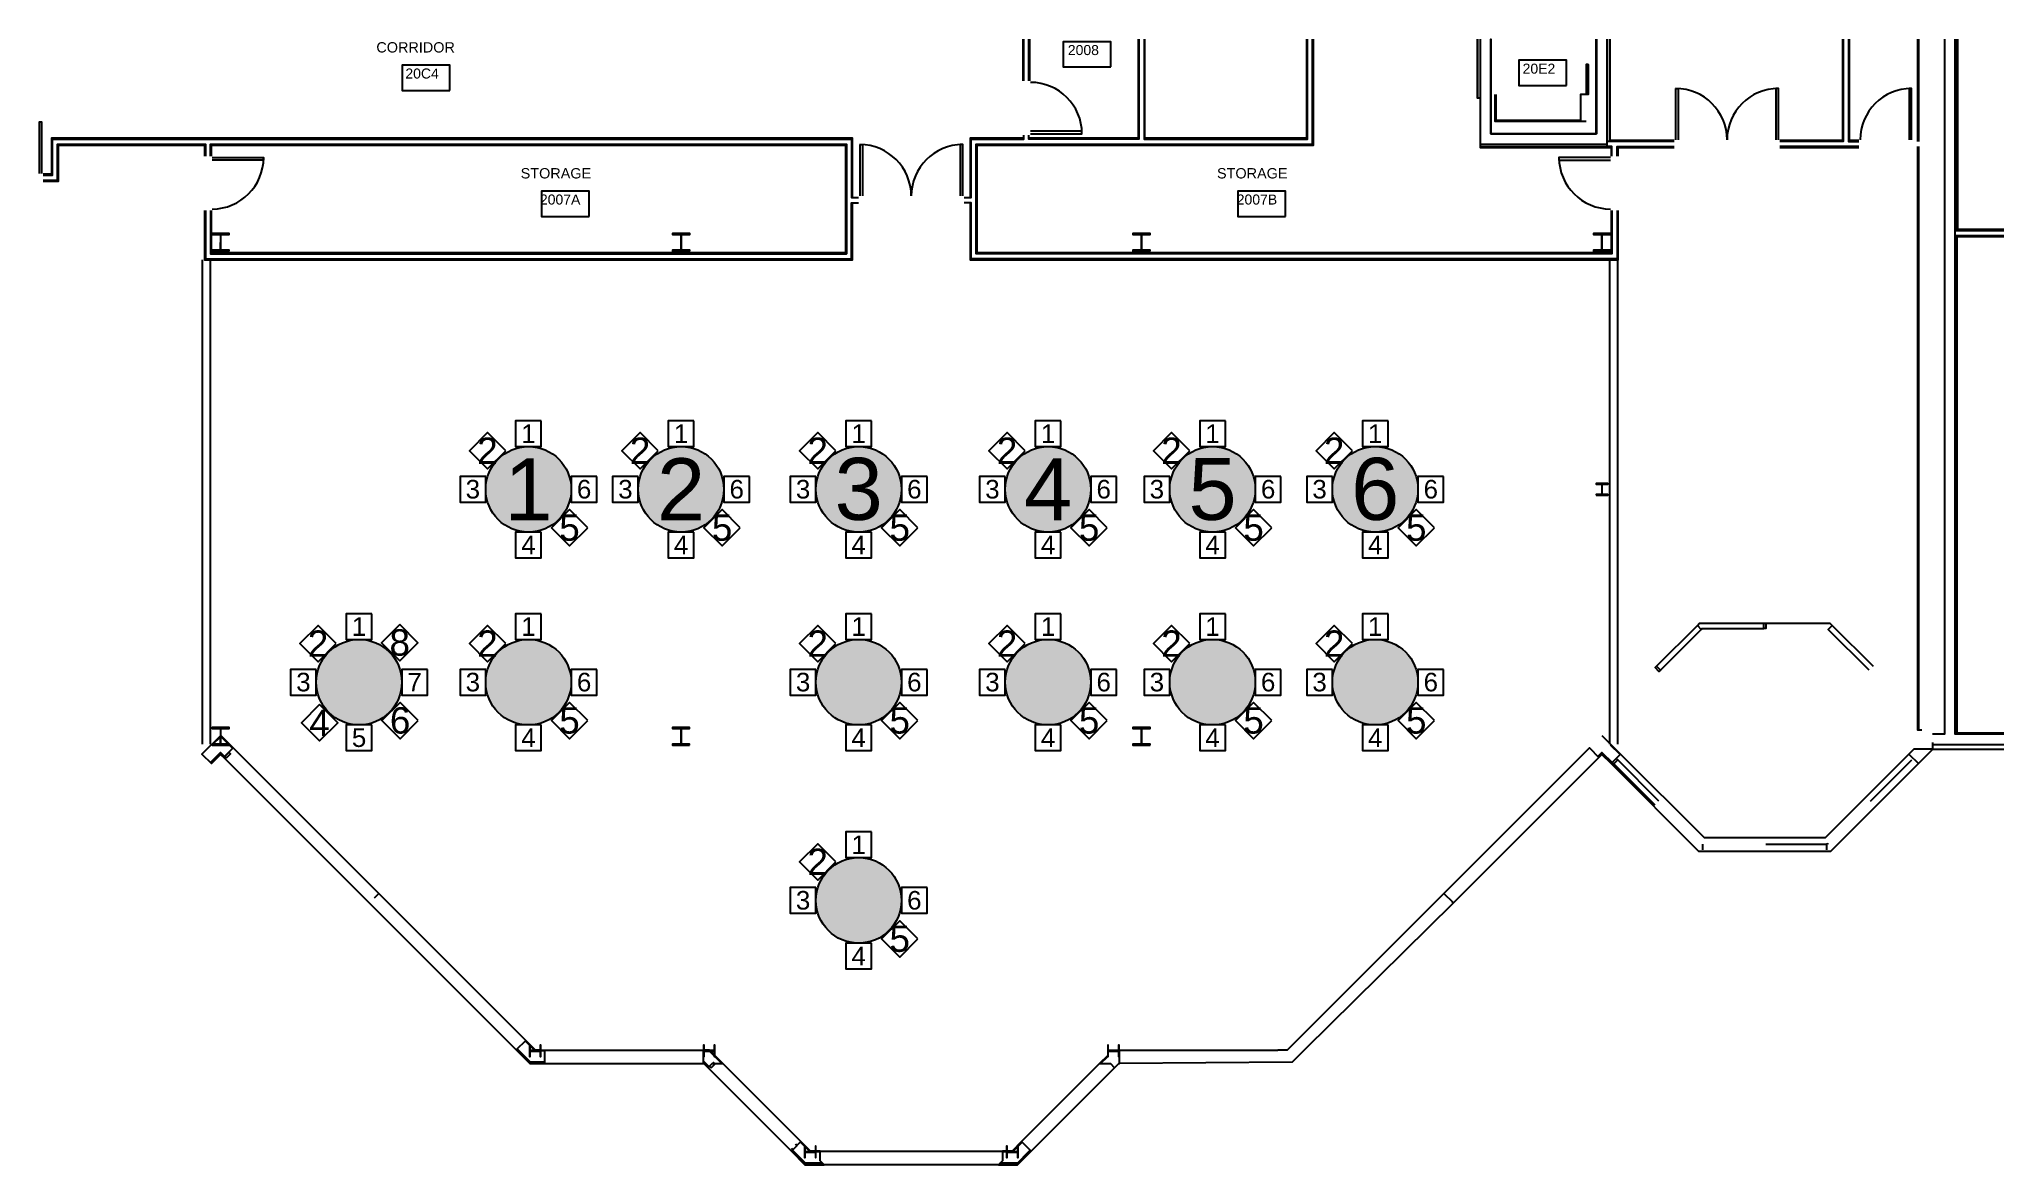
# Model space of a CAD drawing. Header units: metres. Extents: x -3.2 to 31.8, y -7.6 to 12.4.
import ezdxf
from ezdxf.enums import TextEntityAlignment as Align

# ---------------------------------------------------------------- set-up
doc = ezdxf.new("R2010")
doc.units = ezdxf.units.M
doc.header["$MEASUREMENT"] = 0
for name, color, linetype in [('[labels]', 7, 'Continuous'), ('building', 7, 'Continuous'), ('Columns', 7, 'Continuous'), ('Layer 1', 7, 'Continuous')]:
    doc.layers.add(name, color=color, linetype=linetype)
doc.styles.add('Arial', font='Arial.ttf')

msp = doc.modelspace()

# ---------------------------------------------------------------- hatches: boundary and pattern name
at = {"layer": 'Layer 1', "lineweight": 0, "true_color": 0xd5a6bd, "transparency": 33554687}
h = msp.add_hatch(color=9, dxfattribs=at)
edge = h.paths.add_edge_path(flags=0)
edge.add_ellipse((5.482, 4.4), major_axis=(0.762, 0), ratio=1, start_angle=0.0057, end_angle=360, ccw=False)
edge.add_line((6.244, 4.4), (6.245, 4.4))
h = msp.add_hatch(color=9, dxfattribs=at)
edge = h.paths.add_edge_path(flags=0)
edge.add_ellipse((8.2, 4.4), major_axis=(0.762, 0), ratio=1, start_angle=0.0057, end_angle=360, ccw=False)
edge.add_line((8.962, 4.4), (8.962, 4.4))
h = msp.add_hatch(color=9, dxfattribs=at)
edge = h.paths.add_edge_path(flags=0)
edge.add_ellipse((11.363, 4.4), major_axis=(0.762, 0), ratio=1, start_angle=0.0057, end_angle=360, ccw=False)
edge.add_line((12.125, 4.4), (12.125, 4.4))
h = msp.add_hatch(color=9, dxfattribs=at)
edge = h.paths.add_edge_path(flags=0)
edge.add_ellipse((14.736, 4.4), major_axis=(0.762, 0), ratio=1, start_angle=0.0057, end_angle=360, ccw=False)
edge.add_line((15.498, 4.4), (15.498, 4.4))
h = msp.add_hatch(color=9, dxfattribs=at)
edge = h.paths.add_edge_path(flags=0)
edge.add_ellipse((17.665, 4.4), major_axis=(0.762, 0), ratio=1, start_angle=0.0057, end_angle=360, ccw=False)
edge.add_line((18.427, 4.4), (18.427, 4.4))
h = msp.add_hatch(color=9, dxfattribs=at)
edge = h.paths.add_edge_path(flags=0)
edge.add_ellipse((20.562, 4.4), major_axis=(0.762, 0), ratio=1, start_angle=0.0057, end_angle=360, ccw=False)
edge.add_line((21.324, 4.4), (21.324, 4.4))
h = msp.add_hatch(color=9, dxfattribs=at)
edge = h.paths.add_edge_path(flags=0)
edge.add_ellipse((2.465, 0.965), major_axis=(0.762, 0), ratio=1, start_angle=0.0057, end_angle=360, ccw=False)
edge.add_line((3.227, 0.965), (3.227, 0.965))
h = msp.add_hatch(color=9, dxfattribs=at)
edge = h.paths.add_edge_path(flags=0)
edge.add_ellipse((5.482, 0.965), major_axis=(0.762, 0), ratio=1, start_angle=0.0057, end_angle=360, ccw=False)
edge.add_line((6.244, 0.965), (6.245, 0.965))
h = msp.add_hatch(color=9, dxfattribs=at)
edge = h.paths.add_edge_path(flags=0)
edge.add_ellipse((11.363, 0.965), major_axis=(0.762, 0), ratio=1, start_angle=0.0057, end_angle=360, ccw=False)
edge.add_line((12.125, 0.965), (12.125, 0.965))
h = msp.add_hatch(color=9, dxfattribs=at)
edge = h.paths.add_edge_path(flags=0)
edge.add_ellipse((14.736, 0.965), major_axis=(0.762, 0), ratio=1, start_angle=0.0057, end_angle=360, ccw=False)
edge.add_line((15.498, 0.965), (15.498, 0.965))
h = msp.add_hatch(color=9, dxfattribs=at)
edge = h.paths.add_edge_path(flags=0)
edge.add_ellipse((17.665, 0.965), major_axis=(0.762, 0), ratio=1, start_angle=0.0057, end_angle=360, ccw=False)
edge.add_line((18.427, 0.965), (18.427, 0.965))
h = msp.add_hatch(color=9, dxfattribs=at)
edge = h.paths.add_edge_path(flags=0)
edge.add_ellipse((20.562, 0.965), major_axis=(0.762, 0), ratio=1, start_angle=0.0057, end_angle=360, ccw=False)
edge.add_line((21.324, 0.965), (21.324, 0.965))
h = msp.add_hatch(color=9, dxfattribs=at)
edge = h.paths.add_edge_path(flags=0)
edge.add_ellipse((11.363, -2.921), major_axis=(0.762, 0), ratio=1, start_angle=0.0057, end_angle=360, ccw=False)
edge.add_line((12.125, -2.921), (12.125, -2.921))

# ---------------------------------------------------------------- linework, layer by layer
at = {"layer": 'building', "color": 18, "lineweight": 25, "true_color": 0x000000}
for points in [[(24.779, 9.367), (24.779, 8.596), (13.456, 8.596), (13.456, 10.544), (19.446, 10.544), (19.446, 12.415)], [(13.472, 8.596), (13.472, 10.528), (19.462, 10.528), (19.462, 12.415)], [(14.288, 12.415), (14.288, 11.672)], [(14.304, 11.672), (14.304, 12.415)], [(14.396, 11.672), (14.396, 12.415)], [(16.354, 12.415), (16.354, 10.636), (14.396, 10.636), (14.396, 10.707)], [(14.412, 11.672), (14.412, 12.415)], [(16.338, 12.415), (16.338, 10.652), (14.412, 10.652)], [(16.446, 12.415), (16.446, 10.636), (19.354, 10.636), (19.354, 12.415)], [(19.338, 12.415), (19.338, 10.652), (16.462, 10.652), (16.462, 12.415)], [(22.379, 12.415), (22.379, 11.374), (22.43, 11.374)], [(22.392, 11.374), (22.392, 12.415)], [(22.43, 12.415), (22.43, 11.374), (22.43, 10.487), (24.746, 10.487), (24.746, 10.488)], [(24.505, 12.415), (24.505, 10.728), (22.62, 10.728), (22.62, 12.415), (22.62, 10.728), (24.5, 10.728), (24.5, 12.415)], [(24.779, 10.332), (24.779, 10.504), (24.695, 10.504), (24.695, 12.415)], [(24.733, 12.415), (24.733, 10.595)], [(24.746, 10.611), (24.746, 12.415)], [(28.899, 12.415), (28.899, 10.595), (27.768, 10.595)], [(28.883, 12.415), (28.883, 10.611), (27.768, 10.611)], [(28.991, 12.415), (28.991, 10.595), (29.174, 10.595)], [(29.174, 10.611), (29.007, 10.611), (29.007, 12.415)], [(30.223, 10.595), (30.223, 10.611), (30.223, 12.415)], [(30.236, 12.415), (30.236, 10.595)], [(30.7, 12.415), (30.7, 0.07), (30.7, 0.038), (30.49, 0.038)], [(31.755, 0.038), (30.89, 0.038), (30.89, 12.415)], [(30.928, 9.011), (30.928, 12.415)], [(30.941, 9.027), (30.941, 12.415)], [(24.322, 11.967), (24.354, 11.967), (24.322, 11.967), (24.322, 11.434), (24.217, 11.434), (24.217, 10.967), (22.717, 10.967), (22.717, 11.434)], [(24.354, 11.967), (24.354, 11.434), (24.322, 11.434)], [(24.322, 10.948), (22.698, 10.948), (22.698, 11.434)], [(25.913, 11.539), (25.913, 10.624)], [(25.913, 11.539), (25.958, 11.539), (25.958, 10.624)], [(27.743, 10.624), (27.743, 11.539), (27.698, 11.539), (27.698, 10.624)], [(30.114, 10.624), (30.114, 11.539), (30.069, 11.539), (30.069, 10.624)], [(-3.185, 10.024), (-3.185, 10.939), (-3.23, 10.939), (-3.23, 10.024)], [(11.252, 9.612), (11.252, 10.652), (-3.012, 10.652), (-3.012, 10.011), (-3.16, 10.011)], [(-3.16, 9.995), (-2.996, 9.995), (-2.996, 10.636), (11.236, 10.636), (11.236, 9.596), (11.36, 9.596)], [(-3.16, 9.904), (-2.904, 9.904), (-2.904, 10.544), (-0.271, 10.544), (-0.271, 10.332)], [(-3.16, 9.888), (-2.888, 9.888), (-2.888, 10.528), (-0.287, 10.528), (-0.287, 10.332)], [(-0.179, 10.332), (-0.179, 10.544), (11.144, 10.544), (11.144, 8.596), (11.144, 8.697)], [(-0.163, 10.332), (-0.163, 10.528), (11.128, 10.528), (11.128, 8.612)], [(11.385, 10.54), (11.385, 9.624)], [(11.385, 10.54), (11.43, 10.54), (11.43, 9.624)], [(13.215, 9.624), (13.215, 10.54), (13.17, 10.54), (13.17, 9.624)], [(13.24, 9.596), (13.364, 9.596), (13.364, 10.636), (14.304, 10.636), (14.304, 10.707)], [(14.288, 10.652), (13.348, 10.652), (13.348, 9.612)], [(14.425, 10.732), (15.34, 10.732), (15.34, 10.777), (14.425, 10.777)], [(24.695, 10.538), (22.43, 10.538)], [(24.733, 10.504), (24.733, 10.5), (22.43, 10.5)], [(25.888, 10.595), (24.695, 10.595)], [(25.888, 10.611), (24.746, 10.611), (24.746, 10.595)], [(24.746, 10.504), (24.746, 10.488), (24.763, 10.488), (24.763, 10.332)], [(24.871, 10.332), (24.871, 10.504), (25.888, 10.504)], [(29.174, 10.504), (27.768, 10.504)], [(30.297, 0.108), (30.223, 0.108), (30.223, 10.488), (30.223, 10.504)], [(30.236, 10.504), (30.236, 0.108)], [(-0.15, 10.307), (0.765, 10.307), (0.765, 10.262), (-0.15, 10.262)], [(24.75, 10.307), (23.835, 10.307), (23.835, 10.262), (24.75, 10.262)], [(24.887, 10.332), (24.887, 10.488), (25.888, 10.488)], [(27.768, 10.488), (29.174, 10.488)], [(-0.287, 9.367), (-0.287, 8.488), (11.252, 8.488), (11.252, 9.488)], [(11.236, 8.697), (11.236, 8.504), (11.236, 9.504), (11.36, 9.504)], [(24.871, 9.367), (24.871, 8.504), (13.364, 8.504), (13.364, 9.504), (13.24, 9.504)], [(13.348, 9.488), (13.348, 8.488)], [(-0.271, 9.367), (-0.271, 8.504), (11.236, 8.504)], [(-0.179, 9.367), (-0.179, 8.596), (11.144, 8.596)], [(11.128, 8.697), (11.128, 8.612), (-0.163, 8.612), (-0.163, 9.367)], [(13.348, 8.697), (13.348, 8.488), (24.887, 8.488), (24.887, 9.367)], [(24.763, 9.367), (24.763, 8.612), (13.472, 8.612), (13.472, 8.697)], [(30.89, 9.011), (31.755, 9.011)], [(30.89, 8.919), (31.755, 8.919)], [(31.755, 0.057), (30.928, 0.057), (30.928, 8.919)], [(31.755, 9.027), (30.941, 9.027), (30.941, 9.011)], [(30.941, 8.903), (31.755, 8.903)], [(-0.326, -0.139), (-0.326, 8.488)], [(-0.18, -0.139), (-0.18, 8.488)], [(11.252, 8.488), (11.252, 8.697)], [(13.364, 8.504), (13.364, 8.697)], [(13.456, 8.596), (13.456, 8.697)], [(24.738, -0.139), (24.738, 8.488)], [(24.883, -0.139), (24.883, 8.488)], [(24.591, 4.297), (24.604, 4.31)], [(25.572, 1.25), (26.299, 1.977), (26.369, 1.906), (25.643, 1.18)], [(26.299, 1.977), (26.34, 2.018), (26.399, 2.018), (27.481, 2.018)], [(26.369, 1.906), (26.381, 1.919), (26.399, 1.919), (27.481, 1.919)], [(27.519, 2.018), (28.601, 2.018), (28.66, 2.018), (28.701, 1.977)], [(29.357, 1.18), (28.631, 1.906), (28.701, 1.977), (29.428, 1.25)], [(-0.005, 0.012), (-0.333, -0.315), (-0.162, -0.485), (0, -0.323), (0.054, -0.376), (5.262, -5.585)], [(0.054, -0.376), (0.224, -0.206), (0.005, 0.013)], [(24.762, -0.485), (24.933, -0.315), (24.606, 0.012)], [(-0.18, -0.468), (0, -0.287), (0.071, -0.358)], [(-0.138, -0.139), (-0.005, -0.006)], [(0.139, -0.139), (0.005, -0.005)], [(0.215, -0.215), (0.152, -0.152)], [(0.224, -0.206), (2.815, -2.797)], [(21.785, -2.797), (24.376, -0.206), (24.547, -0.377)], [(30.238, -0.485), (28.673, -2.05), (26.327, -2.05), (24.762, -0.485), (24.6, -0.323), (24.547, -0.377), (21.956, -2.967), (21.933, -2.945)], [(24.529, -0.359), (24.6, -0.288), (24.78, -0.468)], [(24.923, -0.324), (24.753, -0.154)], [(30.49, -0.108), (30.49, -0.228), (30.154, -0.228), (30.067, -0.315), (28.573, -1.809), (26.427, -1.809), (24.933, -0.315)], [(30.067, -0.315), (30.238, -0.485), (30.495, -0.228), (31.755, -0.228)], [(31.755, -0.152), (30.49, -0.152)], [(25.545, -1.224), (24.811, -0.49)], [(25.616, -1.153), (24.882, -0.419)], [(29.384, -1.153), (30.118, -0.419)], [(26.399, -2.018), (26.399, -1.919)], [(27.519, -1.919), (28.601, -1.919)], [(28.601, -1.919), (28.601, -2.018)], [(28.619, -1.919), (28.601, -1.919)], [(28.631, -1.906), (28.619, -1.919)], [(2.737, -2.874), (2.815, -2.797), (5.433, -5.414), (5.262, -5.585), (5.506, -5.828), (5.775, -5.828), (5.775, -5.587)], [(19.32, -5.567), (21.956, -2.967), (21.785, -2.797), (19.168, -5.415)], [(5.775, -5.803), (5.516, -5.803), (5.28, -5.567)], [(5.498, -5.498), (5.498, -5.702), (5.51, -5.702), (5.51, -5.604), (5.69, -5.604), (5.69, -5.702), (5.701, -5.702), (5.701, -5.498), (5.69, -5.498), (5.69, -5.596), (5.51, -5.596), (5.51, -5.498), (5.498, -5.498), (5.423, -5.423)], [(5.69, -5.587), (5.605, -5.587), (5.433, -5.414)], [(5.596, -5.596), (5.51, -5.51)], [(5.701, -5.587), (5.775, -5.587), (8.591, -5.587), (8.591, -5.828), (8.606, -5.828), (8.68, -5.903), (8.755, -5.828), (8.946, -5.828)], [(8.801, -5.702), (8.801, -5.498), (8.79, -5.498), (8.79, -5.596), (8.609, -5.596), (8.609, -5.498), (8.598, -5.498), (8.598, -5.702), (8.609, -5.702), (8.609, -5.604), (8.79, -5.604), (8.79, -5.702), (8.801, -5.702), (8.928, -5.828)], [(8.715, -5.596), (8.705, -5.587), (8.609, -5.587)], [(13.998, -7.387), (13.925, -7.387), (13.925, -7.557), (13.854, -7.628), (14.194, -7.628), (14.435, -7.388), (14.264, -7.217), (15.654, -5.828), (15.845, -5.828), (15.92, -5.903), (15.994, -5.828), (16.009, -5.828), (16.009, -5.587), (18.825, -5.587)], [(15.672, -5.828), (15.799, -5.702), (15.809, -5.702), (15.809, -5.604), (15.991, -5.604), (15.991, -5.702), (16.002, -5.702), (16.002, -5.498), (15.991, -5.498), (15.991, -5.596), (15.809, -5.596), (15.809, -5.498), (15.799, -5.498), (15.799, -5.702)], [(19.32, -5.567), (19.085, -5.803), (16.009, -5.828)], [(19.168, -5.415), (18.995, -5.587), (18.825, -5.587)], [(5.775, -5.6), (5.701, -5.6)], [(5.775, -5.828), (8.591, -5.828)], [(8.698, -5.885), (8.616, -5.803), (8.591, -5.803)], [(8.68, -5.903), (10.165, -7.387)], [(8.704, -5.604), (8.79, -5.691)], [(8.79, -5.672), (8.722, -5.604)], [(8.801, -5.683), (8.946, -5.828), (10.335, -7.217), (10.165, -7.388), (10.406, -7.628), (10.746, -7.628), (10.675, -7.557), (10.675, -7.387), (13.925, -7.387)], [(15.92, -5.903), (14.435, -7.387)], [(15.799, -5.683), (15.654, -5.828)], [(10.165, -7.334), (10.192, -7.361), (10.263, -7.29), (10.236, -7.263)], [(10.399, -7.298), (10.399, -7.502), (10.409, -7.502), (10.409, -7.404), (10.591, -7.404), (10.591, -7.502), (10.601, -7.502), (10.601, -7.298), (10.591, -7.298), (10.591, -7.396), (10.409, -7.396), (10.409, -7.298), (10.399, -7.298), (10.326, -7.226)], [(10.591, -7.387), (10.505, -7.387), (10.335, -7.217)], [(10.496, -7.396), (10.409, -7.309)], [(14.201, -7.298), (14.191, -7.298), (14.191, -7.396), (14.009, -7.396), (14.009, -7.298), (13.998, -7.298), (13.998, -7.502), (14.009, -7.502), (14.009, -7.404), (14.191, -7.404), (14.191, -7.502), (14.201, -7.502), (14.201, -7.298), (14.274, -7.226)], [(14.264, -7.217), (14.095, -7.387), (14.009, -7.387)], [(14.104, -7.396), (14.191, -7.309)], [(10.721, -7.603), (10.47, -7.603), (10.416, -7.603), (10.183, -7.37)], [(10.675, -7.387), (10.601, -7.387)], [(10.675, -7.4), (10.601, -7.4)], [(13.854, -7.628), (10.746, -7.628)], [(14.184, -7.603), (13.879, -7.603)], [(13.998, -7.4), (13.925, -7.4)], [(14.159, -7.628), (14.417, -7.37)]]:
    msp.add_lwpolyline(points, dxfattribs=at)
for points in [[(15.855, 11.922), (15.855, 12.372), (15.005, 12.372), (15.005, 11.922)], [(4.082, 11.504), (4.082, 11.954), (3.232, 11.954), (3.232, 11.504)], [(23.969, 11.591), (23.969, 12.041), (23.119, 12.041), (23.119, 11.591)], [(6.563, 9.261), (6.563, 9.711), (5.713, 9.711), (5.713, 9.261)], [(18.964, 9.261), (18.964, 9.711), (18.114, 9.711), (18.114, 9.261)], [(0.152, 8.644), (0.152, 8.661), (0.005, 8.661), (0.005, 8.939), (0.152, 8.939), (0.152, 8.956), (-0.152, 8.956), (-0.152, 8.939), (-0.005, 8.939), (-0.006, 8.661), (-0.152, 8.661), (-0.152, 8.644)], [(8.354, 8.643), (8.354, 8.661), (8.206, 8.661), (8.206, 8.939), (8.354, 8.939), (8.354, 8.957), (8.046, 8.957), (8.046, 8.939), (8.194, 8.939), (8.194, 8.661), (8.046, 8.661), (8.046, 8.643)], [(16.553, 8.643), (16.553, 8.661), (16.406, 8.661), (16.406, 8.939), (16.553, 8.939), (16.553, 8.957), (16.247, 8.957), (16.247, 8.939), (16.394, 8.939), (16.394, 8.661), (16.247, 8.661), (16.247, 8.643)], [(24.753, 8.644), (24.753, 8.661), (24.605, 8.661), (24.605, 8.939), (24.753, 8.939), (24.753, 8.956), (24.448, 8.956), (24.448, 8.939), (24.595, 8.939), (24.595, 8.661), (24.448, 8.661), (24.448, 8.644)], [(24.498, 4.297), (24.702, 4.297), (24.702, 4.31), (24.604, 4.31), (24.604, 4.491), (24.702, 4.491), (24.702, 4.503), (24.498, 4.503), (24.498, 4.491), (24.596, 4.491), (24.596, 4.31), (24.498, 4.31)], [(27.481, 1.919), (27.481, 2.018), (27.519, 2.018), (27.519, 1.919)], [(25.572, 1.25), (25.643, 1.18), (25.616, 1.153), (25.545, 1.224)], [(0.152, -0.156), (0.152, -0.139), (0.005, -0.139), (0.005, 0.139), (0.152, 0.139), (0.152, 0.156), (-0.152, 0.156), (-0.152, 0.139), (-0.005, 0.139), (-0.006, -0.139), (-0.152, -0.139), (-0.152, -0.156)], [(0.103, -0.381), (0.173, -0.31), (0.146, -0.283), (0.076, -0.354)], [(24.811, -0.49), (24.882, -0.419), (24.855, -0.392), (24.784, -0.463)], [(8.734, -5.903), (8.805, -5.832), (8.778, -5.805), (8.707, -5.876)]]:
    msp.add_lwpolyline(points, close=True, dxfattribs=at)
for centre, start, end in [((14.425, 10.732), 0, 90), ((25.913, 10.624), 0, 90), ((27.743, 10.624), 90, 180), ((30.114, 10.624), 90, 180), ((11.385, 9.624), 0, 90), ((13.215, 9.624), 90, 180), ((-0.15, 10.307), -90, 0), ((24.75, 10.307), 180, -90)]:
    msp.add_arc(centre, 0.915, start, end, dxfattribs=at)
at = {"layer": 'Columns', "color": 18, "lineweight": 25, "true_color": 0x000000}
for points in [[(8.352, -0.156), (8.352, -0.139), (8.205, -0.139), (8.205, 0.139), (8.352, 0.139), (8.352, 0.156), (8.047, 0.156), (8.047, 0.139), (8.194, 0.139), (8.194, -0.139), (8.047, -0.139), (8.047, -0.156)], [(16.552, -0.156), (16.552, -0.139), (16.405, -0.139), (16.405, 0.139), (16.552, 0.139), (16.552, 0.156), (16.247, 0.156), (16.247, 0.139), (16.395, 0.139), (16.395, -0.139), (16.247, -0.139), (16.247, -0.156)]]:
    msp.add_lwpolyline(points, close=True, dxfattribs=at)
at = {"layer": 'Layer 1', "color": 18, "lineweight": 25, "true_color": 0x000000}
for points in [[(5.711, 5.619), (5.254, 5.619), (5.254, 5.162), (5.711, 5.162)], [(8.429, 5.619), (7.971, 5.619), (7.971, 5.162), (8.429, 5.162)], [(11.592, 5.619), (11.135, 5.619), (11.135, 5.162), (11.592, 5.162)], [(14.965, 5.619), (14.507, 5.619), (14.507, 5.162), (14.965, 5.162)], [(17.893, 5.619), (17.436, 5.619), (17.436, 5.162), (17.893, 5.162)], [(20.79, 5.619), (20.333, 5.619), (20.333, 5.162), (20.79, 5.162)], [(5.076, 5.087), (4.752, 5.41), (4.429, 5.087), (4.752, 4.764)], [(7.793, 5.087), (7.47, 5.41), (7.147, 5.087), (7.47, 4.764)], [(10.956, 5.087), (10.633, 5.41), (10.31, 5.087), (10.633, 4.764)], [(14.329, 5.087), (14.006, 5.41), (13.683, 5.087), (14.006, 4.764)], [(17.258, 5.087), (16.934, 5.41), (16.611, 5.087), (16.934, 4.764)], [(20.155, 5.087), (19.831, 5.41), (19.508, 5.087), (19.831, 4.764)], [(4.721, 4.629), (4.263, 4.629), (4.263, 4.172), (4.721, 4.172)], [(6.702, 4.629), (6.245, 4.629), (6.245, 4.172), (6.702, 4.172)], [(7.438, 4.629), (6.981, 4.629), (6.981, 4.172), (7.438, 4.172)], [(9.419, 4.629), (8.962, 4.629), (8.962, 4.172), (9.419, 4.172)], [(10.601, 4.629), (10.144, 4.629), (10.144, 4.172), (10.601, 4.172)], [(12.582, 4.629), (12.125, 4.629), (12.125, 4.172), (12.582, 4.172)], [(13.974, 4.629), (13.517, 4.629), (13.517, 4.172), (13.974, 4.172)], [(15.955, 4.629), (15.498, 4.629), (15.498, 4.172), (15.955, 4.172)], [(16.903, 4.629), (16.445, 4.629), (16.445, 4.172), (16.903, 4.172)], [(18.884, 4.629), (18.427, 4.629), (18.427, 4.172), (18.884, 4.172)], [(19.8, 4.629), (19.343, 4.629), (19.343, 4.172), (19.8, 4.172)], [(21.781, 4.629), (21.324, 4.629), (21.324, 4.172), (21.781, 4.172)], [(6.537, 3.715), (6.213, 4.039), (5.89, 3.715), (6.213, 3.392)], [(9.254, 3.715), (8.931, 4.039), (8.608, 3.715), (8.931, 3.392)], [(12.418, 3.715), (12.094, 4.039), (11.771, 3.715), (12.094, 3.392)], [(15.79, 3.715), (15.467, 4.039), (15.144, 3.715), (15.467, 3.392)], [(18.719, 3.715), (18.396, 4.039), (18.072, 3.715), (18.396, 3.392)], [(21.616, 3.715), (21.293, 4.039), (20.969, 3.715), (21.293, 3.392)], [(5.711, 3.638), (5.254, 3.638), (5.254, 3.181), (5.711, 3.181)], [(8.429, 3.638), (7.971, 3.638), (7.971, 3.181), (8.429, 3.181)], [(11.592, 3.638), (11.135, 3.638), (11.135, 3.181), (11.592, 3.181)], [(14.965, 3.638), (14.507, 3.638), (14.507, 3.181), (14.965, 3.181)], [(17.893, 3.638), (17.436, 3.638), (17.436, 3.181), (17.893, 3.181)], [(20.79, 3.638), (20.333, 3.638), (20.333, 3.181), (20.79, 3.181)], [(2.693, 2.185), (2.236, 2.185), (2.236, 1.727), (2.693, 1.727)], [(5.711, 2.185), (5.254, 2.185), (5.254, 1.727), (5.711, 1.727)], [(11.592, 2.185), (11.135, 2.185), (11.135, 1.727), (11.592, 1.727)], [(14.965, 2.185), (14.507, 2.185), (14.507, 1.727), (14.965, 1.727)], [(17.893, 2.185), (17.436, 2.185), (17.436, 1.727), (17.893, 1.727)], [(20.79, 2.185), (20.333, 2.185), (20.333, 1.727), (20.79, 1.727)], [(2.058, 1.652), (1.735, 1.975), (1.411, 1.652), (1.735, 1.329)], [(3.189, 1.993), (2.866, 1.669), (3.189, 1.346), (3.512, 1.669)], [(5.076, 1.652), (4.752, 1.975), (4.429, 1.652), (4.752, 1.329)], [(10.956, 1.652), (10.633, 1.975), (10.31, 1.652), (10.633, 1.329)], [(14.329, 1.652), (14.006, 1.975), (13.683, 1.652), (14.006, 1.329)], [(17.258, 1.652), (16.934, 1.975), (16.611, 1.652), (16.934, 1.329)], [(20.155, 1.652), (19.831, 1.975), (19.508, 1.652), (19.831, 1.329)], [(1.703, 1.194), (1.246, 1.194), (1.246, 0.737), (1.703, 0.737)], [(3.684, 1.194), (3.227, 1.194), (3.227, 0.737), (3.684, 0.737)], [(4.721, 1.194), (4.263, 1.194), (4.263, 0.737), (4.721, 0.737)], [(6.702, 1.194), (6.245, 1.194), (6.245, 0.737), (6.702, 0.737)], [(10.601, 1.194), (10.144, 1.194), (10.144, 0.737), (10.601, 0.737)], [(12.582, 1.194), (12.125, 1.194), (12.125, 0.737), (12.582, 0.737)], [(13.974, 1.194), (13.517, 1.194), (13.517, 0.737), (13.974, 0.737)], [(15.955, 1.194), (15.498, 1.194), (15.498, 0.737), (15.955, 0.737)], [(16.903, 1.194), (16.445, 1.194), (16.445, 0.737), (16.903, 0.737)], [(18.884, 1.194), (18.427, 1.194), (18.427, 0.737), (18.884, 0.737)], [(19.8, 1.194), (19.343, 1.194), (19.343, 0.737), (19.8, 0.737)], [(21.781, 1.194), (21.324, 1.194), (21.324, 0.737), (21.781, 0.737)], [(1.761, 0.565), (1.438, 0.241), (1.761, -0.082), (2.084, 0.241)], [(3.519, 0.281), (3.196, 0.604), (2.873, 0.281), (3.196, -0.043)], [(6.537, 0.281), (6.213, 0.604), (5.89, 0.281), (6.213, -0.043)], [(12.418, 0.281), (12.094, 0.604), (11.771, 0.281), (12.094, -0.043)], [(15.79, 0.281), (15.467, 0.604), (15.144, 0.281), (15.467, -0.043)], [(18.719, 0.281), (18.396, 0.604), (18.072, 0.281), (18.396, -0.043)], [(21.616, 0.281), (21.293, 0.604), (20.969, 0.281), (21.293, -0.043)], [(2.693, 0.203), (2.236, 0.203), (2.236, -0.254), (2.693, -0.254)], [(5.711, 0.203), (5.254, 0.203), (5.254, -0.254), (5.711, -0.254)], [(11.592, 0.203), (11.135, 0.203), (11.135, -0.254), (11.592, -0.254)], [(14.965, 0.203), (14.507, 0.203), (14.507, -0.254), (14.965, -0.254)], [(17.893, 0.203), (17.436, 0.203), (17.436, -0.254), (17.893, -0.254)], [(20.79, 0.203), (20.333, 0.203), (20.333, -0.254), (20.79, -0.254)], [(11.592, -1.702), (11.135, -1.702), (11.135, -2.159), (11.592, -2.159)], [(10.956, -2.234), (10.633, -1.911), (10.31, -2.234), (10.633, -2.558)], [(10.601, -2.692), (10.144, -2.692), (10.144, -3.15), (10.601, -3.15)], [(12.582, -2.692), (12.125, -2.692), (12.125, -3.15), (12.582, -3.15)], [(12.417, -3.606), (12.094, -3.283), (11.771, -3.606), (12.094, -3.929)], [(11.592, -3.683), (11.135, -3.683), (11.135, -4.14), (11.592, -4.14)]]:
    msp.add_lwpolyline(points, close=True, dxfattribs=at)
for centre in [(5.482, 4.4), (8.2, 4.4), (11.363, 4.4), (14.736, 4.4), (17.665, 4.4), (20.562, 4.4), (2.465, 0.965), (5.482, 0.965), (11.363, 0.965), (14.736, 0.965), (17.665, 0.965), (20.562, 0.965), (11.363, -2.921)]:
    msp.add_ellipse(centre, major_axis=(0.762, 0), ratio=1, dxfattribs=at)

# ---------------------------------------------------------------- texts
at = {"layer": '[labels]', "color": 18, "true_color": 0x000000, "attachment_point": 5, "line_spacing_factor": 0.85, "style": 'Arial'}
for s, insert, char_height, width in [('2', (4.752, 5.087), 0.469, 0.64658), ('1', (5.482, 5.391), 0.331, 0.4572), ('2', (7.47, 5.087), 0.469, 0.64658), ('1', (8.2, 5.391), 0.331, 0.4572), ('2', (10.633, 5.087), 0.469, 0.64658), ('1', (11.363, 5.391), 0.331, 0.4572), ('2', (14.006, 5.087), 0.469, 0.64658), ('1', (14.736, 5.391), 0.331, 0.4572), ('2', (16.934, 5.087), 0.469, 0.64658), ('1', (17.665, 5.391), 0.331, 0.4572), ('2', (19.831, 5.087), 0.469, 0.64658), ('1', (20.562, 5.391), 0.331, 0.4572), ('1', (5.482, 4.4), 1.105, 1.524), ('2', (8.2, 4.4), 1.105, 1.524), ('3', (11.363, 4.4), 1.105, 1.524), ('4', (14.736, 4.4), 1.105, 1.524), ('5', (17.665, 4.4), 1.105, 1.524), ('6', (20.562, 4.4), 1.105, 1.524), ('3', (4.492, 4.4), 0.331, 0.4572), ('6', (6.473, 4.4), 0.331, 0.4572), ('3', (7.209, 4.4), 0.331, 0.4572), ('6', (9.191, 4.4), 0.331, 0.4572), ('3', (10.373, 4.4), 0.331, 0.4572), ('6', (12.354, 4.4), 0.331, 0.4572), ('3', (13.745, 4.4), 0.331, 0.4572), ('6', (15.727, 4.4), 0.331, 0.4572), ('3', (16.674, 4.4), 0.331, 0.4572), ('6', (18.655, 4.4), 0.331, 0.4572), ('3', (19.571, 4.4), 0.331, 0.4572), ('6', (21.552, 4.4), 0.331, 0.4572), ('5', (6.213, 3.715), 0.469, 0.64658), ('5', (8.931, 3.715), 0.469, 0.64658), ('5', (12.094, 3.715), 0.469, 0.64658), ('5', (15.467, 3.715), 0.469, 0.64658), ('5', (18.396, 3.715), 0.469, 0.64658), ('5', (21.293, 3.715), 0.469, 0.64658), ('4', (5.482, 3.41), 0.331, 0.4572), ('4', (8.2, 3.41), 0.331, 0.4572), ('4', (11.363, 3.41), 0.331, 0.4572), ('4', (14.736, 3.41), 0.331, 0.4572), ('4', (17.665, 3.41), 0.331, 0.4572), ('4', (20.562, 3.41), 0.331, 0.4572), ('1', (2.465, 1.956), 0.331, 0.4572), ('1', (5.482, 1.956), 0.331, 0.4572), ('1', (11.363, 1.956), 0.331, 0.4572), ('1', (14.736, 1.956), 0.331, 0.4572), ('1', (17.665, 1.956), 0.331, 0.4572), ('1', (20.562, 1.956), 0.331, 0.4572), ('2', (1.735, 1.652), 0.469, 0.64658), ('8', (3.189, 1.669), 0.469, 0.64658), ('2', (4.752, 1.652), 0.469, 0.64658), ('2', (10.633, 1.652), 0.469, 0.64658), ('2', (14.006, 1.652), 0.469, 0.64658), ('2', (16.934, 1.652), 0.469, 0.64658), ('2', (19.831, 1.652), 0.469, 0.64658), ('3', (1.474, 0.965), 0.331, 0.4572), ('7', (3.455, 0.965), 0.331, 0.4572), ('3', (4.492, 0.965), 0.331, 0.4572), ('6', (6.473, 0.965), 0.331, 0.4572), ('3', (10.373, 0.965), 0.331, 0.4572), ('6', (12.354, 0.965), 0.331, 0.4572), ('3', (13.745, 0.965), 0.331, 0.4572), ('6', (15.727, 0.965), 0.331, 0.4572), ('3', (16.674, 0.965), 0.331, 0.4572), ('6', (18.655, 0.965), 0.331, 0.4572), ('3', (19.571, 0.965), 0.331, 0.4572), ('6', (21.552, 0.965), 0.331, 0.4572), ('4', (1.761, 0.241), 0.469, 0.64658), ('6', (3.196, 0.281), 0.469, 0.64658), ('5', (6.213, 0.281), 0.469, 0.64658), ('5', (12.094, 0.281), 0.469, 0.64658), ('5', (15.467, 0.281), 0.469, 0.64658), ('5', (18.396, 0.281), 0.469, 0.64658), ('5', (21.293, 0.281), 0.469, 0.64658), ('5', (2.465, -0.025), 0.331, 0.4572), ('4', (5.482, -0.025), 0.331, 0.4572), ('4', (11.363, -0.025), 0.331, 0.4572), ('4', (14.736, -0.025), 0.331, 0.4572), ('4', (17.665, -0.025), 0.331, 0.4572), ('4', (20.562, -0.025), 0.331, 0.4572), ('2', (10.633, -2.234), 0.469, 0.64658), ('1', (11.363, -1.931), 0.331, 0.4572), ('3', (10.373, -2.921), 0.331, 0.4572), ('6', (12.354, -2.921), 0.331, 0.4572), ('5', (12.094, -3.606), 0.469, 0.64658), ('4', (11.363, -3.912), 0.331, 0.4572)]:
    msp.add_mtext(s, dxfattribs=dict(at, insert=insert, char_height=char_height, width=width))
at = {"layer": 'building', "color": 18, "true_color": 0x000000, "style": 'Arial'}
for s, height, p in [('CORRIDOR', 0.1839, (2.773, 12.363)), ('2008', 0.1783, (15.088, 12.312)), ('20C4', 0.1783, (3.29, 11.894)), ('20E2', 0.1783, (23.187, 11.981)), ('STORAGE', 0.1839, (5.343, 10.12)), ('STORAGE', 0.1839, (17.744, 10.12)), ('2007A', 0.1783, (5.686, 9.65)), ('2007B', 0.1783, (18.096, 9.65))]:
    msp.add_text(s, height=height, dxfattribs=at).set_placement(p, align=Align.TOP_LEFT)

doc.saveas('drawing.dxf')
